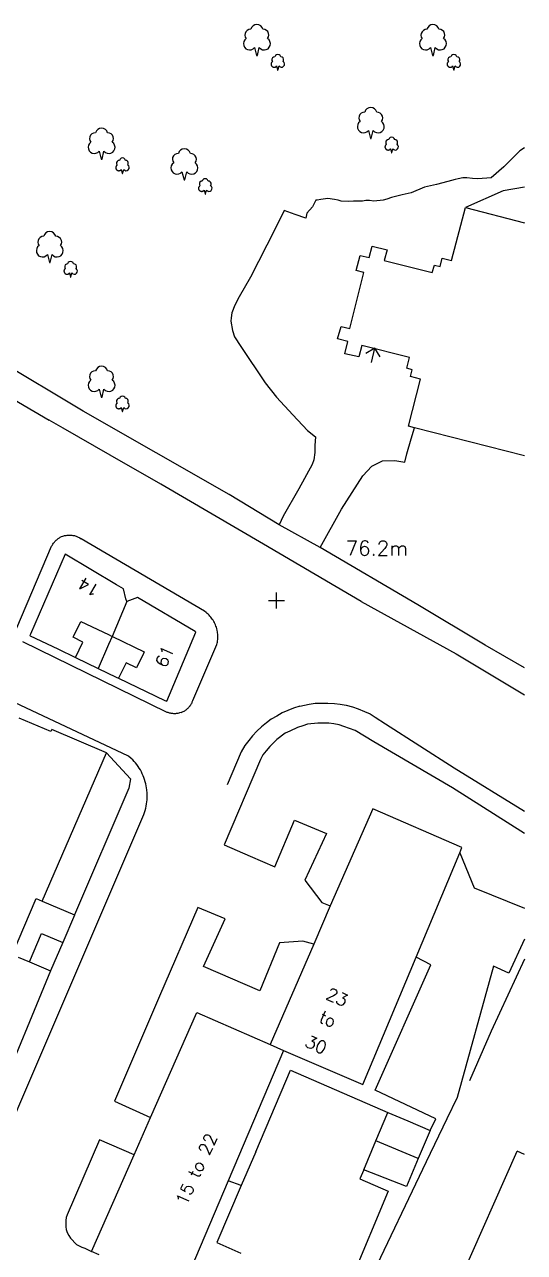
# Model space of a CAD drawing. Extents: x 427500 to 429848, y 434500 to 436505.
# Drawn here: x 429451.7 to 429500, y 435078.8 to 435197.5 of the extents above; entities that cross this region are included whole.
import ezdxf

# ---------------------------------------------------------------- set-up
doc = ezdxf.new("R2010")
doc.units = 0
doc.layers.add('LPTIP_Ex_Base', color=8, linetype='Continuous')
doc.styles.add('MtXpl_Romans', font='romans__.ttf')

msp = doc.modelspace()

# ---------------------------------------------------------------- linework, layer by layer
at = {"layer": 'LPTIP_Ex_Base', "color": 251, "true_color": 0x636466}
for p, q in [((429500, 435185.55), (429499.55, 435185.25)), ((429499.55, 435185.25), (429498, 435183.7)), ((429498, 435183.7), (429496.8, 435182.65)), ((429491.5, 435182), (429490.35, 435181.75)), ((429492.6, 435182.3), (429491.5, 435182)), ((429493.3, 435182.5), (429492.6, 435182.3)), ((429493.6, 435182.55), (429493.3, 435182.5)), ((429494.05, 435182.65), (429493.6, 435182.55)), ((429494.45, 435182.65), (429494.05, 435182.65)), ((429495, 435182.6), (429494.45, 435182.65)), ((429495.5, 435182.55), (429495, 435182.6)), ((429496.8, 435182.65), (429495.5, 435182.55)), ((429480.55, 435180.6), (429480.35, 435180.55)), ((429481, 435180.65), (429480.55, 435180.6)), ((429481.65, 435180.55), (429481, 435180.65)), ((429486.7, 435180.6), (429486.35, 435180.5)), ((429487.15, 435180.75), (429486.7, 435180.6)), ((429487.55, 435180.85), (429487.15, 435180.75)), ((429488.2, 435181), (429487.55, 435180.85)), ((429489.05, 435181.2), (429488.2, 435181)), ((429490.35, 435181.75), (429489.05, 435181.2)), ((429497.95, 435181.4), (429494.3, 435179.8)), ((429500, 435181.75), (429497.95, 435181.4)), ((429476.8, 435179.5), (429475.9, 435177.65)), ((429477.85, 435179.1), (429476.8, 435179.5)), ((429479.55, 435179.85), (429479, 435179.25)), ((429479.85, 435180.5), (429479.55, 435179.85)), ((429480, 435180.5), (429479.85, 435180.5)), ((429480.35, 435180.55), (429480, 435180.5)), ((429482, 435180.5), (429481.65, 435180.55)), ((429482.3, 435180.4), (429482, 435180.5)), ((429483.05, 435180.35), (429482.3, 435180.4)), ((429483.5, 435180.4), (429483.05, 435180.35)), ((429484.35, 435180.4), (429483.5, 435180.4)), ((429484.7, 435180.45), (429484.35, 435180.4)), ((429485.05, 435180.45), (429484.7, 435180.45)), ((429485.45, 435180.4), (429485.05, 435180.45)), ((429486.35, 435180.5), (429485.45, 435180.4)), ((429492.95, 435174.65), (429494.3, 435179.8)), ((429494.3, 435179.8), (429500, 435178.3)), ((429478.9, 435178.75), (429477.85, 435179.1)), ((429479, 435179.25), (429478.9, 435178.75)), ((429475.9, 435177.65), (429473.55, 435173.05)), ((429485, 435174.95), (429485.3, 435176.05)), ((429485.3, 435176.05), (429486.75, 435175.7)), ((429483.75, 435173.7), (429484.15, 435175.15)), ((429484.15, 435175.15), (429485, 435174.95)), ((429486.75, 435175.7), (429486.45, 435174.65)), ((429486.45, 435174.65), (429491.1, 435173.5)), ((429491.85, 435174.1), (429492.05, 435174.9)), ((429492.05, 435174.9), (429492.95, 435174.65)), ((429483.15, 435168.1), (429484.5, 435173.5)), ((429484.5, 435173.5), (429483.75, 435173.7)), ((429491.1, 435173.5), (429491.3, 435174.2)), ((429491.3, 435174.2), (429491.85, 435174.1)), ((429473.55, 435173.05), (429472.45, 435171.15)), ((429472.45, 435171.15), (429472.05, 435170.35)), ((429472.05, 435170.35), (429471.75, 435169.6)), ((429471.69, 435169.11), (429471.65, 435168.8)), ((429471.65, 435168.8), (429471.8, 435167.9)), ((429471.75, 435169.6), (429471.69, 435169.11)), ((429471.8, 435167.9), (429472, 435167.3)), ((429481.95, 435167.1), (429482.3, 435168.3)), ((429482.3, 435168.3), (429483.15, 435168.1)), ((429457.4, 435160.1), (429446.6, 435166.55)), ((429472, 435167.3), (429472.6, 435166.35)), ((429472.6, 435166.35), (429474.95, 435162.85)), ((429482.95, 435166.85), (429481.95, 435167.1)), ((429482.65, 435165.65), (429482.95, 435166.85)), ((429484.3, 435166.45), (429484, 435165.35)), ((429488.9, 435165.3), (429484.3, 435166.45)), ((429484, 435165.35), (429482.65, 435165.65)), ((429488.65, 435164.25), (429488.9, 435165.3)), ((429489.15, 435164.1), (429488.65, 435164.25)), ((429489, 435163.45), (429489.15, 435164.1)), ((429447.75, 435162.95), (429454.12, 435159.23)), ((429474.95, 435162.85), (429476.05, 435161.45)), ((429488.8, 435158.65), (429489.95, 435163.2)), ((429489.95, 435163.2), (429489, 435163.45)), ((429476.05, 435161.45), (429477.65, 435159.75)), ((429455.45, 435158.45), (429454.12, 435159.23)), ((429471.5, 435152.05), (429457.4, 435160.1)), ((429477.65, 435159.75), (429479.05, 435158.25)), ((429459.98, 435155.86), (429455.45, 435158.45)), ((429479.05, 435158.25), (429479.81, 435157.64)), ((429489.38, 435158.5), (429488.8, 435158.65)), ((429489.07, 435157.42), (429489.38, 435158.5)), ((429500, 435155.8), (429489.38, 435158.5)), ((429479.81, 435157.64), (429479.75, 435156.8)), ((429488.66, 435155.97), (429489.07, 435157.42)), ((429464.9, 435153.05), (429459.98, 435155.86)), ((429479.75, 435156.1), (429479.65, 435155.4)), ((429479.75, 435156.8), (429479.75, 435156.1)), ((429488.44, 435155.17), (429488.66, 435155.97)), ((429479.5, 435154.95), (429478.2, 435152.6)), ((429479.65, 435155.4), (429479.5, 435154.95)), ((429484.4, 435153.85), (429485.25, 435154.8)), ((429485.25, 435154.8), (429486.3, 435155.3)), ((429486.3, 435155.3), (429487.5, 435155.35)), ((429487.5, 435155.35), (429488.44, 435155.17)), ((429482.35, 435150.65), (429484.4, 435153.85)), ((429474.8, 435147.25), (429464.9, 435153.05)), ((429478.2, 435152.6), (429476.7, 435149.95)), ((429476.3, 435149.12), (429471.5, 435152.05)), ((429476.7, 435149.95), (429476.3, 435149.12)), ((429480.28, 435146.93), (429482.35, 435150.65)), ((429480.28, 435146.93), (429476.3, 435149.12)), ((429454.51, 435147.34), (429454.55, 435147.4)), ((429454.55, 435147.4), (429454.61, 435147.46)), ((429454.61, 435147.46), (429454.66, 435147.53)), ((429454.66, 435147.53), (429454.72, 435147.58)), ((429454.72, 435147.58), (429454.77, 435147.64)), ((429454.77, 435147.64), (429454.83, 435147.69)), ((429454.83, 435147.69), (429454.9, 435147.74)), ((429454.9, 435147.74), (429454.96, 435147.79)), ((429454.96, 435147.79), (429455.03, 435147.84)), ((429455.03, 435147.84), (429455.1, 435147.88)), ((429455.1, 435147.88), (429455.17, 435147.92)), ((429455.17, 435147.92), (429455.24, 435147.95)), ((429455.24, 435147.95), (429455.31, 435147.99)), ((429455.31, 435147.99), (429455.43, 435148.03)), ((429455.43, 435148.03), (429455.51, 435148.06)), ((429455.51, 435148.06), (429455.59, 435148.08)), ((429455.59, 435148.08), (429455.67, 435148.1)), ((429455.67, 435148.1), (429455.75, 435148.11)), ((429455.75, 435148.11), (429455.83, 435148.12)), ((429455.83, 435148.12), (429455.91, 435148.13)), ((429455.91, 435148.13), (429455.99, 435148.14)), ((429455.99, 435148.14), (429456.07, 435148.14)), ((429456.07, 435148.14), (429456.15, 435148.14)), ((429456.15, 435148.14), (429456.23, 435148.13)), ((429456.23, 435148.13), (429456.31, 435148.12)), ((429456.31, 435148.12), (429456.39, 435148.11)), ((429456.39, 435148.11), (429456.47, 435148.09)), ((429456.47, 435148.09), (429456.55, 435148.08)), ((429456.55, 435148.08), (429456.62, 435148.05)), ((429456.62, 435148.05), (429456.7, 435148.03)), ((429456.7, 435148.03), (429456.78, 435148)), ((429456.78, 435148), (429456.85, 435147.97)), ((429456.85, 435147.97), (429456.92, 435147.94)), ((429456.92, 435147.94), (429457, 435147.9)), ((429457, 435147.9), (429457.07, 435147.86)), ((429457.07, 435147.86), (429457.18, 435147.78)), ((429469.11, 435140.77), (429457.18, 435147.78)), ((429450.99, 435139.16), (429454.34, 435147.06)), ((429455.64, 435146.28), (429452.3, 435138.55)), ((429454.34, 435147.06), (429454.38, 435147.13)), ((429454.38, 435147.13), (429454.42, 435147.2)), ((429454.42, 435147.2), (429454.46, 435147.27)), ((429454.46, 435147.27), (429454.51, 435147.34)), ((429460.6, 435143.33), (429455.64, 435146.28)), ((429483.3, 435142.25), (429474.8, 435147.25)), ((429489.7, 435141.4), (429480.28, 435146.93)), ((429461.27, 435142.94), (429460.6, 435143.33)), ((429461.52, 435141.97), (429461.27, 435142.94)), ((429461.61, 435141.71), (429460.18, 435138.35)), ((429461.59, 435141.71), (429461.52, 435141.97)), ((429461.6, 435141.71), (429461.59, 435141.71)), ((429461.61, 435141.71), (429461.6, 435141.71)), ((429461.62, 435141.72), (429461.61, 435141.71)), ((429462.64, 435142.12), (429461.62, 435141.72)), ((429468.19, 435138.81), (429462.64, 435142.12)), ((429484.25, 435141.72), (429483.3, 435142.25)), ((429484.25, 435141.72), (429493.4, 435136.65)), ((429469.27, 435140.65), (429469.11, 435140.77)), ((429469.37, 435140.57), (429469.27, 435140.65)), ((429469.46, 435140.49), (429469.37, 435140.57)), ((429469.55, 435140.4), (429469.46, 435140.49)), ((429469.63, 435140.31), (429469.55, 435140.4)), ((429469.71, 435140.21), (429469.63, 435140.31)), ((429496.2, 435137.5), (429489.7, 435141.4)), ((429456.45, 435138.35), (429457.15, 435139.8)), ((429457.15, 435139.8), (429459.83, 435138.52)), ((429469.79, 435140.11), (429469.71, 435140.21)), ((429469.86, 435140.01), (429469.79, 435140.11)), ((429469.93, 435139.91), (429469.86, 435140.01)), ((429470, 435139.8), (429469.93, 435139.91)), ((429470.06, 435139.69), (429470, 435139.8)), ((429470.08, 435139.66), (429470.06, 435139.69)), ((429470.11, 435139.58), (429470.08, 435139.66)), ((429470.16, 435139.46), (429470.11, 435139.58)), ((429470.21, 435139.35), (429470.16, 435139.46)), ((429470.25, 435139.23), (429470.21, 435139.35)), ((429470.29, 435139.11), (429470.25, 435139.23)), ((429470.33, 435138.92), (429470.29, 435139.11)), ((429452.3, 435138.55), (429452.25, 435138.42)), ((429452.25, 435138.42), (429452.27, 435138.41)), ((429452.27, 435138.41), (429454.93, 435137.15)), ((429456.41, 435138.26), (429456.45, 435138.35)), ((429457.35, 435137.8), (429456.41, 435138.26)), ((429459.83, 435138.52), (429460.18, 435138.35)), ((429460.18, 435138.35), (429459.84, 435137.57)), ((429460.18, 435138.35), (429460.22, 435138.33)), ((429460.22, 435138.33), (429463.28, 435136.86)), ((429465.46, 435132.08), (429468.27, 435138.77)), ((429468.27, 435138.77), (429468.19, 435138.81)), ((429470.36, 435138.8), (429470.33, 435138.92)), ((429470.35, 435137.8), (429470.37, 435137.93)), ((429470.37, 435138.68), (429470.36, 435138.8)), ((429470.39, 435138.55), (429470.37, 435138.68)), ((429470.37, 435137.93), (429470.38, 435138.05)), ((429470.38, 435138.05), (429470.39, 435138.18)), ((429470.39, 435138.51), (429470.39, 435138.55)), ((429470.39, 435138.43), (429470.39, 435138.51)), ((429470.4, 435138.3), (429470.39, 435138.43)), ((429470.39, 435138.18), (429470.4, 435138.3)), ((429465.44, 435131.03), (429451.55, 435137.82)), ((429454.93, 435137.15), (429456.66, 435136.32)), ((429456.66, 435136.32), (429457.35, 435137.8)), ((429459.84, 435137.57), (429458.85, 435135.25)), ((429463.2, 435136.7), (429462.53, 435135.31)), ((429463.28, 435136.86), (429463.2, 435136.7)), ((429467.99, 435132.16), (429470.3, 435137.56)), ((429470.3, 435137.56), (429470.33, 435137.68)), ((429470.33, 435137.68), (429470.35, 435137.8)), ((429500, 435135.3), (429496.2, 435137.5)), ((429456.66, 435136.32), (429458.85, 435135.25)), ((429461.53, 435135.79), (429460.81, 435134.31)), ((429462.53, 435135.31), (429461.53, 435135.79)), ((429493.4, 435136.65), (429500, 435132.7)), ((429461.77, 435126.79), (429444.29, 435135)), ((429458.85, 435135.25), (429460.57, 435134.42)), ((429460.57, 435134.42), (429460.81, 435134.31)), ((429460.81, 435134.31), (429465.27, 435132.16)), ((429465.27, 435132.16), (429465.46, 435132.08)), ((429467.86, 435131.86), (429467.9, 435131.94)), ((429467.9, 435131.94), (429467.93, 435132.01)), ((429467.93, 435132.01), (429467.96, 435132.08)), ((429467.96, 435132.08), (429467.99, 435132.16)), ((429465.51, 435131), (429465.44, 435131.03)), ((429465.59, 435130.98), (429465.51, 435131)), ((429465.66, 435130.95), (429465.59, 435130.98)), ((429465.74, 435130.93), (429465.66, 435130.95)), ((429465.82, 435130.92), (429465.74, 435130.93)), ((429465.9, 435130.9), (429465.82, 435130.92)), ((429465.98, 435130.89), (429465.9, 435130.9)), ((429466.06, 435130.89), (429465.98, 435130.89)), ((429466.14, 435130.88), (429466.06, 435130.89)), ((429466.22, 435130.88), (429466.14, 435130.88)), ((429466.3, 435130.88), (429466.22, 435130.88)), ((429466.38, 435130.89), (429466.3, 435130.88)), ((429466.46, 435130.9), (429466.38, 435130.89)), ((429466.54, 435130.91), (429466.46, 435130.9)), ((429466.62, 435130.93), (429466.54, 435130.91)), ((429466.7, 435130.95), (429466.62, 435130.93)), ((429466.84, 435130.99), (429466.7, 435130.95)), ((429466.84, 435130.99), (429466.92, 435131.02)), ((429466.92, 435131.02), (429466.99, 435131.06)), ((429466.99, 435131.06), (429467.03, 435131.08)), ((429467.03, 435131.08), (429467.06, 435131.09)), ((429467.06, 435131.09), (429467.13, 435131.13)), ((429467.13, 435131.13), (429467.2, 435131.17)), ((429467.2, 435131.17), (429467.27, 435131.22)), ((429467.27, 435131.22), (429467.33, 435131.26)), ((429467.33, 435131.26), (429467.4, 435131.31)), ((429467.4, 435131.31), (429467.46, 435131.37)), ((429467.46, 435131.37), (429467.52, 435131.42)), ((429467.52, 435131.42), (429467.57, 435131.48)), ((429467.57, 435131.48), (429467.63, 435131.54)), ((429467.63, 435131.54), (429467.68, 435131.6)), ((429467.68, 435131.6), (429467.72, 435131.65)), ((429467.72, 435131.65), (429467.73, 435131.66)), ((429467.73, 435131.66), (429467.77, 435131.73)), ((429467.77, 435131.73), (429467.82, 435131.8)), ((429467.82, 435131.8), (429467.86, 435131.86)), ((429476.6, 435130.95), (429476.1, 435130.65)), ((429477.15, 435131.2), (429476.6, 435130.95)), ((429477.7, 435131.4), (429477.15, 435131.2)), ((429478.3, 435131.6), (429477.7, 435131.4)), ((429478.3, 435131.6), (429479.2, 435131.8)), ((429479.2, 435131.8), (429479.8, 435131.9)), ((429479.8, 435131.9), (429481, 435131.9)), ((429481, 435131.9), (429481.65, 435131.85)), ((429481.65, 435131.85), (429482.2, 435131.8)), ((429482.2, 435131.8), (429482.8, 435131.7)), ((429482.8, 435131.7), (429483.4, 435131.55)), ((429483.4, 435131.55), (429483.95, 435131.35)), ((429483.95, 435131.35), (429484.55, 435131.1)), ((429484.55, 435131.1), (429485.1, 435130.85)), ((429485.1, 435130.85), (429485.6, 435130.55)), ((429454.28, 435129.15), (429451.22, 435130.46)), ((429474.6, 435129.6), (429474.15, 435129.2)), ((429475.1, 435130), (429474.6, 435129.6)), ((429475.55, 435130.35), (429475.1, 435130)), ((429476.1, 435130.65), (429475.55, 435130.35)), ((429478.6, 435129.7), (429478.1, 435129.55)), ((429479.05, 435129.85), (429478.6, 435129.7)), ((429480.05, 435129.95), (429479.05, 435129.85)), ((429481.1, 435129.95), (429480.05, 435129.95)), ((429481.6, 435129.9), (429481.1, 435129.95)), ((429482.1, 435129.8), (429481.6, 435129.9)), ((429482.55, 435129.65), (429482.1, 435129.8)), ((429483.65, 435129.25), (429482.55, 435129.65)), ((429485.6, 435130.55), (429486.6, 435129.9)), ((429486.6, 435129.9), (429493.2, 435125.65)), ((429454.36, 435129.35), (429454.28, 435129.15)), ((429459.65, 435127.09), (429454.36, 435129.35)), ((429473.75, 435128.75), (429473.4, 435128.3)), ((429474.15, 435129.2), (429473.75, 435128.75)), ((429476.1, 435128.4), (429475.4, 435127.7)), ((429476.9, 435129), (429476.1, 435128.4)), ((429477.35, 435129.2), (429476.9, 435129)), ((429478.1, 435129.55), (429477.35, 435129.2)), ((429485.45, 435128.15), (429483.65, 435129.25)), ((429472.65, 435127.2), (429471.28, 435123.99)), ((429473, 435127.8), (429472.65, 435127.2)), ((429473.4, 435128.3), (429473, 435127.8)), ((429475.05, 435127.3), (429474.75, 435126.9)), ((429475.4, 435127.7), (429475.05, 435127.3)), ((429493.05, 435123.7), (429485.45, 435128.15)), ((429453.43, 435112.78), (429459.65, 435127.09)), ((429459.65, 435127.09), (429461.96, 435124.59)), ((429462.03, 435126.56), (429461.77, 435126.79)), ((429462.17, 435126.42), (429462.03, 435126.56)), ((429462.31, 435126.27), (429462.17, 435126.42)), ((429462.45, 435126.12), (429462.31, 435126.27)), ((429462.57, 435125.96), (429462.45, 435126.12)), ((429474.5, 435126.45), (429471, 435118.2)), ((429474.75, 435126.9), (429474.5, 435126.45)), ((429462.69, 435125.79), (429462.57, 435125.96)), ((429462.8, 435125.62), (429462.69, 435125.79)), ((429462.91, 435125.44), (429462.8, 435125.62)), ((429463.01, 435125.26), (429462.91, 435125.44)), ((429463.1, 435125.08), (429463.01, 435125.26)), ((429463.18, 435124.89), (429463.1, 435125.08)), ((429463.26, 435124.7), (429463.18, 435124.89)), ((429493.2, 435125.65), (429500, 435121.45)), ((429461.8, 435123.68), (429456.55, 435111.43)), ((429461.96, 435124.59), (429461.8, 435123.68)), ((429463.32, 435124.51), (429463.26, 435124.7)), ((429463.38, 435124.31), (429463.32, 435124.51)), ((429463.43, 435124.11), (429463.38, 435124.31)), ((429463.48, 435123.92), (429463.43, 435124.11)), ((429463.51, 435123.72), (429463.48, 435123.92)), ((429463.54, 435123.51), (429463.51, 435123.72)), ((429500, 435119.3), (429493.05, 435123.7)), ((429463.56, 435123.2), (429463.54, 435123.51)), ((429463.54, 435122.36), (429463.56, 435122.57)), ((429463.57, 435122.99), (429463.56, 435123.2)), ((429463.56, 435122.57), (429463.57, 435122.78)), ((429463.57, 435122.78), (429463.57, 435122.99)), ((429463.24, 435121.15), (429463.31, 435121.34)), ((429463.31, 435121.34), (429463.37, 435121.54)), ((429463.37, 435121.54), (429463.43, 435121.75)), ((429463.43, 435121.75), (429463.47, 435121.95)), ((429463.47, 435121.95), (429463.51, 435122.16)), ((429463.51, 435122.16), (429463.54, 435122.36)), ((429485.35, 435121.7), (429481.25, 435112.3)), ((429493.95, 435117.95), (429485.35, 435121.7)), ((429451.75, 435094.3), (429463.24, 435121.15)), ((429475.9, 435116.09), (429477.8, 435120.59)), ((429477.8, 435120.59), (429480.9, 435119.3)), ((429480.9, 435119.3), (429478.8, 435114.8)), ((429471, 435118.2), (429473.51, 435117.12)), ((429493.75, 435117.45), (429493.95, 435117.95)), ((429473.51, 435117.12), (429475.9, 435116.09)), ((429489.55, 435107.35), (429493.75, 435117.45)), ((429493.75, 435117.45), (429495.15, 435114.05)), ((429478.8, 435114.8), (429480.45, 435112.65)), ((429450.55, 435107.63), (429452.85, 435113.02)), ((429452.85, 435113.02), (429453.43, 435112.78)), ((429495.15, 435114.05), (429500, 435112.1)), ((429453.43, 435112.78), (429456.55, 435111.43)), ((429468.45, 435112.15), (429464.76, 435103.57)), ((429471.1, 435111.05), (429468.45, 435112.15)), ((429481.25, 435112.3), (429479.65, 435108.6)), ((429480.45, 435112.65), (429481.25, 435112.3)), ((429456.55, 435111.42), (429455.41, 435108.77)), ((429456.55, 435111.43), (429456.55, 435111.42)), ((429469, 435106.45), (429471.1, 435111.05)), ((429452.21, 435106.9), (429453.38, 435109.64)), ((429453.38, 435109.64), (429455.41, 435108.77)), ((429455.41, 435108.77), (429454.24, 435106.03)), ((429476.35, 435108.75), (429474.45, 435104.1)), ((429479.65, 435108.6), (429475.45, 435098.9)), ((429478.6, 435108.9), (429476.35, 435108.75)), ((429479.65, 435108.6), (429478.6, 435108.9)), ((429500, 435109.1), (429498.5, 435105.8)), ((429451.11, 435107.37), (429452.21, 435106.9)), ((429484.4, 435095.05), (429489.55, 435107.35)), ((429490.95, 435106.6), (429489.55, 435107.35)), ((429500, 435107.15), (429496.8, 435100.2)), ((429454.24, 435106.03), (429448.98, 435093.3)), ((429452.21, 435106.9), (429454.24, 435106.03)), ((429474.45, 435104.1), (429469, 435106.45)), ((429485.6, 435094.5), (429490.95, 435106.6)), ((429497, 435106.5), (429493.5, 435093.8)), ((429498.5, 435105.8), (429497, 435106.5)), ((429464.76, 435103.57), (429460.4, 435093.45)), ((429463.9, 435091.85), (429468.35, 435102)), ((429468.35, 435102), (429475.45, 435098.9)), ((429496.8, 435100.2), (429494.7, 435095.4)), ((429475.45, 435098.9), (429476.75, 435098.35)), ((429476.75, 435098.35), (429471.4, 435085.75)), ((429476.75, 435098.35), (429484.4, 435095.05)), ((429474.05, 435088.55), (429477.4, 435096.45)), ((429477.4, 435096.45), (429486.8, 435092.35)), ((429447.77, 435085.01), (429451.75, 435094.3)), ((429491.45, 435091.75), (429485.6, 435094.5)), ((429460.4, 435093.45), (429463.9, 435091.85)), ((429493.5, 435093.8), (429492.52, 435091.75)), ((429462.3, 435088.25), (429463.9, 435091.85)), ((429485.65, 435089.6), (429486.8, 435092.35)), ((429486.8, 435092.35), (429488.75, 435091.55)), ((429492.52, 435091.75), (429490.52, 435087.58)), ((429490.9, 435090.6), (429491.45, 435091.75)), ((429488.75, 435091.55), (429490.9, 435090.6)), ((429490.9, 435090.6), (429489.75, 435087.9)), ((429458.95, 435089.7), (429455.85, 435082.45)), ((429462.3, 435088.25), (429458.95, 435089.7)), ((429484.5, 435086.8), (429485.65, 435089.6)), ((429489.75, 435087.9), (429485.65, 435089.6)), ((429458.2, 435078.9), (429462.3, 435088.25)), ((429474.05, 435088.55), (429472.65, 435085.3)), ((429485.42, 435057.29), (429499.29, 435088.62)), ((429500, 435088.3), (429499.29, 435088.62)), ((429490.52, 435087.58), (429470.67, 435046.07)), ((429489.75, 435087.9), (429488.6, 435085.2)), ((429471.4, 435085.75), (429467.2, 435075.85)), ((429472.65, 435085.3), (429471.4, 435085.75)), ((429484.5, 435086.8), (429484.1, 435085.95)), ((429484.1, 435085.95), (429486.85, 435084.75)), ((429488.6, 435085.2), (429484.5, 435086.8)), ((429472.65, 435085.3), (429470.3, 435079.8)), ((429486.85, 435084.75), (429472.2, 435049.7)), ((429455.75, 435082.2), (429455.7, 435081.9)), ((429455.85, 435082.45), (429455.75, 435082.2)), ((429455.7, 435081.9), (429455.7, 435081.3)), ((429455.7, 435081.3), (429455.75, 435081.05)), ((429455.75, 435081.05), (429455.85, 435080.75)), ((429455.85, 435080.75), (429456, 435080.45)), ((429456, 435080.45), (429456.15, 435080.2)), ((429456.15, 435080.2), (429456.75, 435079.6)), ((429470.3, 435079.8), (429472.6, 435078.75)), ((429456.75, 435079.6), (429457, 435079.45)), ((429457, 435079.45), (429457.25, 435079.35)), ((429457.25, 435079.35), (429457.55, 435079.25)), ((429457.55, 435079.25), (429458.2, 435078.9)), ((429458.94, 435078.58), (429458.2, 435078.9))]:
    msp.add_line(p, q, dxfattribs=at)
for points in [[(429473.13, 435196.1), (429472.99, 435195.97), (429472.9, 435195.81), (429472.87, 435195.62), (429472.89, 435195.44), (429472.97, 435195.27), (429473.09, 435195.13), (429473.26, 435195.04), (429473.44, 435195.01), (429473.62, 435195.03), (429473.79, 435195.11), (429473.93, 435195.23), (429473.93, 435195.23), (429474.13, 435194.46), (429474.21, 435194.46), (429474.39, 435195.24), (429474.39, 435195.24), (429474.53, 435195.11), (429474.7, 435195.03), (429474.89, 435195.01), (429475.07, 435195.04), (429475.24, 435195.13), (429475.36, 435195.27), (429475.44, 435195.44), (429475.47, 435195.63), (429475.43, 435195.81), (429475.34, 435195.97), (429475.2, 435196.1), (429475.29, 435196.26), (429475.32, 435196.44), (429475.29, 435196.61), (429475.21, 435196.78), (429475.08, 435196.9), (429474.92, 435196.98), (429474.74, 435197), (429474.74, 435197), (429474.66, 435197.18), (429474.53, 435197.33), (429474.36, 435197.43), (429474.16, 435197.46), (429473.96, 435197.43), (429473.79, 435197.33), (429473.66, 435197.18), (429473.58, 435197), (429473.4, 435196.98), (429473.24, 435196.9), (429473.11, 435196.77), (429473.03, 435196.61), (429473, 435196.43), (429473.04, 435196.25), (429473.13, 435196.1)], [(429490.13, 435196.1), (429489.99, 435195.97), (429489.9, 435195.81), (429489.87, 435195.62), (429489.89, 435195.44), (429489.97, 435195.27), (429490.09, 435195.13), (429490.26, 435195.04), (429490.44, 435195.01), (429490.62, 435195.03), (429490.79, 435195.11), (429490.93, 435195.23), (429490.93, 435195.23), (429491.13, 435194.46), (429491.21, 435194.46), (429491.39, 435195.24), (429491.39, 435195.24), (429491.53, 435195.11), (429491.7, 435195.03), (429491.89, 435195.01), (429492.07, 435195.04), (429492.24, 435195.13), (429492.36, 435195.27), (429492.44, 435195.44), (429492.47, 435195.63), (429492.43, 435195.81), (429492.34, 435195.97), (429492.2, 435196.1), (429492.29, 435196.26), (429492.32, 435196.44), (429492.29, 435196.61), (429492.21, 435196.78), (429492.08, 435196.9), (429491.92, 435196.98), (429491.74, 435197), (429491.74, 435197), (429491.66, 435197.18), (429491.53, 435197.33), (429491.36, 435197.43), (429491.16, 435197.46), (429490.96, 435197.43), (429490.79, 435197.33), (429490.66, 435197.18), (429490.58, 435197), (429490.4, 435196.98), (429490.24, 435196.9), (429490.11, 435196.77), (429490.03, 435196.61), (429490, 435196.43), (429490.04, 435196.25), (429490.13, 435196.1)], [(429475.66, 435193.89), (429475.65, 435193.88), (429475.63, 435193.86), (429475.62, 435193.85), (429475.61, 435193.84), (429475.6, 435193.82), (429475.59, 435193.81), (429475.58, 435193.79), (429475.57, 435193.78), (429475.56, 435193.76), (429475.55, 435193.74), (429475.54, 435193.72), (429475.54, 435193.71), (429475.54, 435193.69), (429475.53, 435193.67), (429475.53, 435193.65), (429475.53, 435193.63), (429475.53, 435193.61), (429475.54, 435193.59), (429475.54, 435193.58), (429475.54, 435193.56), (429475.55, 435193.54), (429475.56, 435193.52), (429475.57, 435193.51), (429475.57, 435193.49), (429475.58, 435193.47), (429475.59, 435193.46), (429475.61, 435193.44), (429475.62, 435193.43), (429475.63, 435193.42), (429475.65, 435193.41), (429475.66, 435193.4), (429475.68, 435193.39), (429475.69, 435193.38), (429475.71, 435193.37), (429475.73, 435193.36), (429475.75, 435193.35), (429475.76, 435193.35), (429475.78, 435193.35), (429475.8, 435193.34), (429475.82, 435193.34), (429475.84, 435193.34), (429475.86, 435193.34), (429475.88, 435193.34), (429475.89, 435193.35), (429475.91, 435193.35), (429475.93, 435193.36), (429475.95, 435193.36), (429475.96, 435193.37), (429475.98, 435193.38), (429476, 435193.39), (429476.01, 435193.4), (429476.03, 435193.41), (429476.04, 435193.43), (429476.05, 435193.44), (429476.07, 435193.46), (429476.07, 435193.46), (429476.17, 435193.07), (429476.19, 435193.07), (429476.3, 435193.46), (429476.3, 435193.46), (429476.4, 435193.38), (429476.52, 435193.34), (429476.65, 435193.36), (429476.75, 435193.44), (429476.82, 435193.55), (429476.83, 435193.68), (429476.79, 435193.8), (429476.7, 435193.89), (429476.75, 435194), (429476.75, 435194.13), (429476.7, 435194.24), (429476.59, 435194.32), (429476.47, 435194.34), (429476.41, 435194.46), (429476.31, 435194.54), (429476.18, 435194.57), (429476.05, 435194.54), (429475.95, 435194.46), (429475.89, 435194.34), (429475.77, 435194.32), (429475.66, 435194.24), (429475.61, 435194.13), (429475.61, 435194), (429475.66, 435193.89)], [(429492.66, 435193.89), (429492.65, 435193.88), (429492.63, 435193.86), (429492.62, 435193.85), (429492.61, 435193.84), (429492.6, 435193.82), (429492.59, 435193.81), (429492.58, 435193.79), (429492.57, 435193.78), (429492.56, 435193.76), (429492.55, 435193.74), (429492.54, 435193.72), (429492.54, 435193.71), (429492.54, 435193.69), (429492.53, 435193.67), (429492.53, 435193.65), (429492.53, 435193.63), (429492.53, 435193.61), (429492.54, 435193.59), (429492.54, 435193.58), (429492.54, 435193.56), (429492.55, 435193.54), (429492.56, 435193.52), (429492.57, 435193.51), (429492.57, 435193.49), (429492.58, 435193.47), (429492.59, 435193.46), (429492.61, 435193.44), (429492.62, 435193.43), (429492.63, 435193.42), (429492.65, 435193.41), (429492.66, 435193.4), (429492.68, 435193.39), (429492.69, 435193.38), (429492.71, 435193.37), (429492.73, 435193.36), (429492.75, 435193.35), (429492.76, 435193.35), (429492.78, 435193.35), (429492.8, 435193.34), (429492.82, 435193.34), (429492.84, 435193.34), (429492.86, 435193.34), (429492.88, 435193.34), (429492.89, 435193.35), (429492.91, 435193.35), (429492.93, 435193.36), (429492.95, 435193.36), (429492.96, 435193.37), (429492.98, 435193.38), (429493, 435193.39), (429493.01, 435193.4), (429493.03, 435193.41), (429493.04, 435193.43), (429493.05, 435193.44), (429493.07, 435193.46), (429493.07, 435193.46), (429493.17, 435193.07), (429493.19, 435193.07), (429493.3, 435193.46), (429493.3, 435193.46), (429493.4, 435193.38), (429493.52, 435193.34), (429493.65, 435193.36), (429493.75, 435193.44), (429493.82, 435193.55), (429493.83, 435193.68), (429493.79, 435193.8), (429493.7, 435193.89), (429493.75, 435194), (429493.75, 435194.13), (429493.7, 435194.24), (429493.59, 435194.32), (429493.47, 435194.34), (429493.41, 435194.46), (429493.31, 435194.54), (429493.18, 435194.57), (429493.05, 435194.54), (429492.95, 435194.46), (429492.89, 435194.34), (429492.77, 435194.32), (429492.66, 435194.24), (429492.61, 435194.13), (429492.61, 435194), (429492.66, 435193.89)], [(429484.13, 435188.1), (429483.99, 435187.97), (429483.9, 435187.81), (429483.87, 435187.62), (429483.89, 435187.44), (429483.97, 435187.27), (429484.09, 435187.13), (429484.26, 435187.04), (429484.44, 435187.01), (429484.62, 435187.03), (429484.79, 435187.11), (429484.93, 435187.23), (429484.93, 435187.23), (429485.13, 435186.46), (429485.21, 435186.46), (429485.39, 435187.24), (429485.39, 435187.24), (429485.53, 435187.11), (429485.7, 435187.03), (429485.89, 435187.01), (429486.07, 435187.04), (429486.24, 435187.13), (429486.36, 435187.27), (429486.44, 435187.44), (429486.47, 435187.63), (429486.43, 435187.81), (429486.34, 435187.97), (429486.2, 435188.1), (429486.29, 435188.26), (429486.32, 435188.44), (429486.29, 435188.61), (429486.21, 435188.78), (429486.08, 435188.9), (429485.92, 435188.98), (429485.74, 435189), (429485.74, 435189), (429485.66, 435189.18), (429485.53, 435189.33), (429485.36, 435189.43), (429485.16, 435189.46), (429484.96, 435189.43), (429484.79, 435189.33), (429484.66, 435189.18), (429484.58, 435189), (429484.4, 435188.98), (429484.24, 435188.9), (429484.11, 435188.77), (429484.03, 435188.61), (429484, 435188.43), (429484.04, 435188.25), (429484.13, 435188.1)], [(429458.13, 435186.1), (429457.99, 435185.97), (429457.9, 435185.81), (429457.87, 435185.62), (429457.89, 435185.44), (429457.97, 435185.27), (429458.09, 435185.13), (429458.26, 435185.04), (429458.44, 435185.01), (429458.62, 435185.03), (429458.79, 435185.11), (429458.93, 435185.23), (429458.93, 435185.23), (429459.13, 435184.46), (429459.21, 435184.46), (429459.39, 435185.24), (429459.39, 435185.24), (429459.53, 435185.11), (429459.7, 435185.03), (429459.89, 435185.01), (429460.07, 435185.04), (429460.24, 435185.13), (429460.36, 435185.27), (429460.44, 435185.44), (429460.47, 435185.63), (429460.43, 435185.81), (429460.34, 435185.97), (429460.2, 435186.1), (429460.29, 435186.26), (429460.32, 435186.44), (429460.29, 435186.61), (429460.21, 435186.78), (429460.08, 435186.9), (429459.92, 435186.98), (429459.74, 435187), (429459.74, 435187), (429459.66, 435187.18), (429459.53, 435187.33), (429459.36, 435187.43), (429459.16, 435187.46), (429458.96, 435187.43), (429458.79, 435187.33), (429458.66, 435187.18), (429458.58, 435187), (429458.4, 435186.98), (429458.24, 435186.9), (429458.11, 435186.77), (429458.03, 435186.61), (429458, 435186.43), (429458.04, 435186.25), (429458.13, 435186.1)], [(429486.66, 435185.89), (429486.65, 435185.88), (429486.63, 435185.86), (429486.62, 435185.85), (429486.61, 435185.84), (429486.6, 435185.82), (429486.59, 435185.81), (429486.58, 435185.79), (429486.57, 435185.78), (429486.56, 435185.76), (429486.55, 435185.74), (429486.54, 435185.72), (429486.54, 435185.71), (429486.54, 435185.69), (429486.53, 435185.67), (429486.53, 435185.65), (429486.53, 435185.63), (429486.53, 435185.61), (429486.54, 435185.59), (429486.54, 435185.58), (429486.54, 435185.56), (429486.55, 435185.54), (429486.56, 435185.52), (429486.57, 435185.51), (429486.57, 435185.49), (429486.58, 435185.47), (429486.59, 435185.46), (429486.61, 435185.44), (429486.62, 435185.43), (429486.63, 435185.42), (429486.65, 435185.41), (429486.66, 435185.4), (429486.68, 435185.39), (429486.69, 435185.38), (429486.71, 435185.37), (429486.73, 435185.36), (429486.75, 435185.35), (429486.76, 435185.35), (429486.78, 435185.35), (429486.8, 435185.34), (429486.82, 435185.34), (429486.84, 435185.34), (429486.86, 435185.34), (429486.88, 435185.34), (429486.89, 435185.35), (429486.91, 435185.35), (429486.93, 435185.36), (429486.95, 435185.36), (429486.96, 435185.37), (429486.98, 435185.38), (429487, 435185.39), (429487.01, 435185.4), (429487.03, 435185.41), (429487.04, 435185.43), (429487.05, 435185.44), (429487.07, 435185.46), (429487.07, 435185.46), (429487.17, 435185.07), (429487.19, 435185.07), (429487.3, 435185.46), (429487.3, 435185.46), (429487.4, 435185.38), (429487.52, 435185.34), (429487.65, 435185.36), (429487.75, 435185.44), (429487.82, 435185.55), (429487.83, 435185.68), (429487.79, 435185.8), (429487.7, 435185.89), (429487.75, 435186), (429487.75, 435186.13), (429487.7, 435186.24), (429487.59, 435186.32), (429487.47, 435186.34), (429487.41, 435186.46), (429487.31, 435186.54), (429487.18, 435186.57), (429487.05, 435186.54), (429486.95, 435186.46), (429486.89, 435186.34), (429486.77, 435186.32), (429486.66, 435186.24), (429486.61, 435186.13), (429486.61, 435186), (429486.66, 435185.89)], [(429466.13, 435184.1), (429465.99, 435183.97), (429465.9, 435183.81), (429465.87, 435183.62), (429465.89, 435183.44), (429465.97, 435183.27), (429466.09, 435183.13), (429466.26, 435183.04), (429466.44, 435183.01), (429466.62, 435183.03), (429466.79, 435183.11), (429466.93, 435183.23), (429466.93, 435183.23), (429467.13, 435182.46), (429467.21, 435182.46), (429467.39, 435183.24), (429467.39, 435183.24), (429467.53, 435183.11), (429467.7, 435183.03), (429467.89, 435183.01), (429468.07, 435183.04), (429468.24, 435183.13), (429468.36, 435183.27), (429468.44, 435183.44), (429468.47, 435183.63), (429468.43, 435183.81), (429468.34, 435183.97), (429468.2, 435184.1), (429468.29, 435184.26), (429468.32, 435184.44), (429468.29, 435184.61), (429468.21, 435184.78), (429468.08, 435184.9), (429467.92, 435184.98), (429467.74, 435185), (429467.74, 435185), (429467.66, 435185.18), (429467.53, 435185.33), (429467.36, 435185.43), (429467.16, 435185.46), (429466.96, 435185.43), (429466.79, 435185.33), (429466.66, 435185.18), (429466.58, 435185), (429466.4, 435184.98), (429466.24, 435184.9), (429466.11, 435184.77), (429466.03, 435184.61), (429466, 435184.43), (429466.04, 435184.25), (429466.13, 435184.1)], [(429460.66, 435183.89), (429460.65, 435183.88), (429460.63, 435183.86), (429460.62, 435183.85), (429460.61, 435183.84), (429460.6, 435183.82), (429460.59, 435183.81), (429460.58, 435183.79), (429460.57, 435183.78), (429460.56, 435183.76), (429460.55, 435183.74), (429460.54, 435183.72), (429460.54, 435183.71), (429460.54, 435183.69), (429460.53, 435183.67), (429460.53, 435183.65), (429460.53, 435183.63), (429460.53, 435183.61), (429460.54, 435183.59), (429460.54, 435183.58), (429460.54, 435183.56), (429460.55, 435183.54), (429460.56, 435183.52), (429460.57, 435183.51), (429460.57, 435183.49), (429460.58, 435183.47), (429460.59, 435183.46), (429460.61, 435183.44), (429460.62, 435183.43), (429460.63, 435183.42), (429460.65, 435183.41), (429460.66, 435183.4), (429460.68, 435183.39), (429460.69, 435183.38), (429460.71, 435183.37), (429460.73, 435183.36), (429460.75, 435183.35), (429460.76, 435183.35), (429460.78, 435183.35), (429460.8, 435183.34), (429460.82, 435183.34), (429460.84, 435183.34), (429460.86, 435183.34), (429460.88, 435183.34), (429460.89, 435183.35), (429460.91, 435183.35), (429460.93, 435183.36), (429460.95, 435183.36), (429460.96, 435183.37), (429460.98, 435183.38), (429461, 435183.39), (429461.01, 435183.4), (429461.03, 435183.41), (429461.04, 435183.43), (429461.05, 435183.44), (429461.07, 435183.46), (429461.07, 435183.46), (429461.17, 435183.07), (429461.19, 435183.07), (429461.3, 435183.46), (429461.3, 435183.46), (429461.4, 435183.38), (429461.52, 435183.34), (429461.65, 435183.36), (429461.75, 435183.44), (429461.82, 435183.55), (429461.83, 435183.68), (429461.79, 435183.8), (429461.7, 435183.89), (429461.75, 435184), (429461.75, 435184.13), (429461.7, 435184.24), (429461.59, 435184.32), (429461.47, 435184.34), (429461.41, 435184.46), (429461.31, 435184.54), (429461.18, 435184.57), (429461.05, 435184.54), (429460.95, 435184.46), (429460.89, 435184.34), (429460.77, 435184.32), (429460.66, 435184.24), (429460.61, 435184.13), (429460.61, 435184), (429460.66, 435183.89)], [(429468.66, 435181.89), (429468.65, 435181.88), (429468.63, 435181.86), (429468.62, 435181.85), (429468.61, 435181.84), (429468.6, 435181.82), (429468.59, 435181.81), (429468.58, 435181.79), (429468.57, 435181.78), (429468.56, 435181.76), (429468.55, 435181.74), (429468.54, 435181.72), (429468.54, 435181.71), (429468.54, 435181.69), (429468.53, 435181.67), (429468.53, 435181.65), (429468.53, 435181.63), (429468.53, 435181.61), (429468.54, 435181.59), (429468.54, 435181.58), (429468.54, 435181.56), (429468.55, 435181.54), (429468.56, 435181.52), (429468.57, 435181.51), (429468.57, 435181.49), (429468.58, 435181.47), (429468.59, 435181.46), (429468.61, 435181.44), (429468.62, 435181.43), (429468.63, 435181.42), (429468.65, 435181.41), (429468.66, 435181.4), (429468.68, 435181.39), (429468.69, 435181.38), (429468.71, 435181.37), (429468.73, 435181.36), (429468.75, 435181.35), (429468.76, 435181.35), (429468.78, 435181.35), (429468.8, 435181.34), (429468.82, 435181.34), (429468.84, 435181.34), (429468.86, 435181.34), (429468.88, 435181.34), (429468.89, 435181.35), (429468.91, 435181.35), (429468.93, 435181.36), (429468.95, 435181.36), (429468.96, 435181.37), (429468.98, 435181.38), (429469, 435181.39), (429469.01, 435181.4), (429469.03, 435181.41), (429469.04, 435181.43), (429469.05, 435181.44), (429469.07, 435181.46), (429469.07, 435181.46), (429469.17, 435181.07), (429469.19, 435181.07), (429469.3, 435181.46), (429469.3, 435181.46), (429469.4, 435181.38), (429469.52, 435181.34), (429469.65, 435181.36), (429469.75, 435181.44), (429469.82, 435181.55), (429469.83, 435181.68), (429469.79, 435181.8), (429469.7, 435181.89), (429469.75, 435182), (429469.75, 435182.13), (429469.7, 435182.24), (429469.59, 435182.32), (429469.47, 435182.34), (429469.41, 435182.46), (429469.31, 435182.54), (429469.18, 435182.57), (429469.05, 435182.54), (429468.95, 435182.46), (429468.89, 435182.34), (429468.77, 435182.32), (429468.66, 435182.24), (429468.61, 435182.13), (429468.61, 435182), (429468.66, 435181.89)], [(429453.13, 435176.1), (429452.99, 435175.97), (429452.9, 435175.81), (429452.87, 435175.62), (429452.89, 435175.44), (429452.97, 435175.27), (429453.09, 435175.13), (429453.26, 435175.04), (429453.44, 435175.01), (429453.62, 435175.03), (429453.79, 435175.11), (429453.93, 435175.23), (429453.93, 435175.23), (429454.13, 435174.46), (429454.21, 435174.46), (429454.39, 435175.24), (429454.39, 435175.24), (429454.53, 435175.11), (429454.7, 435175.03), (429454.89, 435175.01), (429455.07, 435175.04), (429455.24, 435175.13), (429455.36, 435175.27), (429455.44, 435175.44), (429455.47, 435175.63), (429455.43, 435175.81), (429455.34, 435175.97), (429455.2, 435176.1), (429455.29, 435176.26), (429455.32, 435176.44), (429455.29, 435176.61), (429455.21, 435176.78), (429455.08, 435176.9), (429454.92, 435176.98), (429454.74, 435177), (429454.74, 435177), (429454.66, 435177.18), (429454.53, 435177.33), (429454.36, 435177.43), (429454.16, 435177.46), (429453.96, 435177.43), (429453.79, 435177.33), (429453.66, 435177.18), (429453.58, 435177), (429453.4, 435176.98), (429453.24, 435176.9), (429453.11, 435176.77), (429453.03, 435176.61), (429453, 435176.43), (429453.04, 435176.25), (429453.13, 435176.1)], [(429455.66, 435173.89), (429455.65, 435173.88), (429455.63, 435173.86), (429455.62, 435173.85), (429455.61, 435173.84), (429455.6, 435173.82), (429455.59, 435173.81), (429455.58, 435173.79), (429455.57, 435173.78), (429455.56, 435173.76), (429455.55, 435173.74), (429455.54, 435173.72), (429455.54, 435173.71), (429455.54, 435173.69), (429455.53, 435173.67), (429455.53, 435173.65), (429455.53, 435173.63), (429455.53, 435173.61), (429455.54, 435173.59), (429455.54, 435173.58), (429455.54, 435173.56), (429455.55, 435173.54), (429455.56, 435173.52), (429455.57, 435173.51), (429455.57, 435173.49), (429455.58, 435173.47), (429455.59, 435173.46), (429455.61, 435173.44), (429455.62, 435173.43), (429455.63, 435173.42), (429455.65, 435173.41), (429455.66, 435173.4), (429455.68, 435173.39), (429455.69, 435173.38), (429455.71, 435173.37), (429455.73, 435173.36), (429455.75, 435173.35), (429455.76, 435173.35), (429455.78, 435173.35), (429455.8, 435173.34), (429455.82, 435173.34), (429455.84, 435173.34), (429455.86, 435173.34), (429455.88, 435173.34), (429455.89, 435173.35), (429455.91, 435173.35), (429455.93, 435173.36), (429455.95, 435173.36), (429455.96, 435173.37), (429455.98, 435173.38), (429456, 435173.39), (429456.01, 435173.4), (429456.03, 435173.41), (429456.04, 435173.43), (429456.05, 435173.44), (429456.07, 435173.46), (429456.07, 435173.46), (429456.17, 435173.07), (429456.19, 435173.07), (429456.3, 435173.46), (429456.3, 435173.46), (429456.4, 435173.38), (429456.52, 435173.34), (429456.65, 435173.36), (429456.75, 435173.44), (429456.82, 435173.55), (429456.83, 435173.68), (429456.79, 435173.8), (429456.7, 435173.89), (429456.75, 435174), (429456.75, 435174.13), (429456.7, 435174.24), (429456.59, 435174.32), (429456.47, 435174.34), (429456.41, 435174.46), (429456.31, 435174.54), (429456.18, 435174.57), (429456.05, 435174.54), (429455.95, 435174.46), (429455.89, 435174.34), (429455.77, 435174.32), (429455.66, 435174.24), (429455.61, 435174.13), (429455.61, 435174), (429455.66, 435173.89)], [(429486.08, 435165.35), (429485.55, 435166.2), (429484.7, 435165.67)], [(429485.23, 435164.82), (429485.55, 435166.2)], [(429458.13, 435163.1), (429457.99, 435162.97), (429457.9, 435162.81), (429457.87, 435162.62), (429457.89, 435162.44), (429457.97, 435162.27), (429458.09, 435162.13), (429458.26, 435162.04), (429458.44, 435162.01), (429458.62, 435162.03), (429458.79, 435162.11), (429458.93, 435162.23), (429458.93, 435162.23), (429459.13, 435161.46), (429459.21, 435161.46), (429459.39, 435162.24), (429459.39, 435162.24), (429459.53, 435162.11), (429459.7, 435162.03), (429459.89, 435162.01), (429460.07, 435162.04), (429460.24, 435162.13), (429460.36, 435162.27), (429460.44, 435162.44), (429460.47, 435162.63), (429460.43, 435162.81), (429460.34, 435162.97), (429460.2, 435163.1), (429460.29, 435163.26), (429460.32, 435163.44), (429460.29, 435163.61), (429460.21, 435163.78), (429460.08, 435163.9), (429459.92, 435163.98), (429459.74, 435164), (429459.74, 435164), (429459.66, 435164.18), (429459.53, 435164.33), (429459.36, 435164.43), (429459.16, 435164.46), (429458.96, 435164.43), (429458.79, 435164.33), (429458.66, 435164.18), (429458.58, 435164), (429458.4, 435163.98), (429458.24, 435163.9), (429458.11, 435163.77), (429458.03, 435163.61), (429458, 435163.43), (429458.04, 435163.25), (429458.13, 435163.1)], [(429460.66, 435160.89), (429460.65, 435160.88), (429460.63, 435160.86), (429460.62, 435160.85), (429460.61, 435160.84), (429460.6, 435160.82), (429460.59, 435160.81), (429460.58, 435160.79), (429460.57, 435160.78), (429460.56, 435160.76), (429460.55, 435160.74), (429460.54, 435160.72), (429460.54, 435160.71), (429460.54, 435160.69), (429460.53, 435160.67), (429460.53, 435160.65), (429460.53, 435160.63), (429460.53, 435160.61), (429460.54, 435160.59), (429460.54, 435160.58), (429460.54, 435160.56), (429460.55, 435160.54), (429460.56, 435160.52), (429460.57, 435160.51), (429460.57, 435160.49), (429460.58, 435160.47), (429460.59, 435160.46), (429460.61, 435160.44), (429460.62, 435160.43), (429460.63, 435160.42), (429460.65, 435160.41), (429460.66, 435160.4), (429460.68, 435160.39), (429460.69, 435160.38), (429460.71, 435160.37), (429460.73, 435160.36), (429460.75, 435160.35), (429460.76, 435160.35), (429460.78, 435160.35), (429460.8, 435160.34), (429460.82, 435160.34), (429460.84, 435160.34), (429460.86, 435160.34), (429460.88, 435160.34), (429460.89, 435160.35), (429460.91, 435160.35), (429460.93, 435160.36), (429460.95, 435160.36), (429460.96, 435160.37), (429460.98, 435160.38), (429461, 435160.39), (429461.01, 435160.4), (429461.03, 435160.41), (429461.04, 435160.43), (429461.05, 435160.44), (429461.07, 435160.46), (429461.07, 435160.46), (429461.17, 435160.07), (429461.19, 435160.07), (429461.3, 435160.46), (429461.3, 435160.46), (429461.4, 435160.38), (429461.52, 435160.34), (429461.65, 435160.36), (429461.75, 435160.44), (429461.82, 435160.55), (429461.83, 435160.68), (429461.79, 435160.8), (429461.7, 435160.89), (429461.75, 435161), (429461.75, 435161.13), (429461.7, 435161.24), (429461.59, 435161.32), (429461.47, 435161.34), (429461.41, 435161.46), (429461.31, 435161.54), (429461.18, 435161.57), (429461.05, 435161.54), (429460.95, 435161.46), (429460.89, 435161.34), (429460.77, 435161.32), (429460.66, 435161.24), (429460.61, 435161.13), (429460.61, 435161), (429460.66, 435160.89)], [(429475.28, 435141.8), (429476.83, 435141.8)], [(429476.05, 435141.03), (429476.05, 435142.58)]]:
    msp.add_lwpolyline(points, dxfattribs=at)

# ---------------------------------------------------------------- texts
at = {"layer": 'LPTIP_Ex_Base', "color": 251, "true_color": 0x636466, "style": 'MtXpl_Romans'}
msp.add_text('76.2m', height=1.4, dxfattribs=at).set_placement((429482.74, 435146.17))
for s, rotation, p in [('14', 149.3, (429459.14, 435143.1)), ('61', 66.2, (429465.38, 435135.23)), ('23', 335.6, (429480.72, 435103.37)), ('to', 335.6, (429480.04, 435101.16)), ('30', 335.6, (429478.7, 435098.78)), ('15 to 22', 65.6, (429467.35, 435083.29))]:
    msp.add_text(s, height=1.2, rotation=rotation, dxfattribs=at).set_placement(p)

doc.saveas('drawing.dxf')
